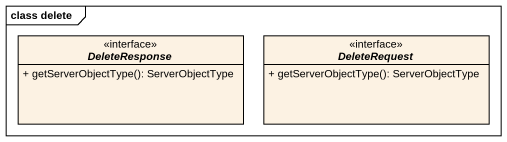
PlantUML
@startuml
mainframe class delete
hide circle
hide empty members
skinparam classAttributeIconSize 0
interface DeleteResponse <<interface>> {
  + getServerObjectType(): ServerObjectType
}
interface DeleteRequest <<interface>> {
  + getServerObjectType(): ServerObjectType
}
@enduml
